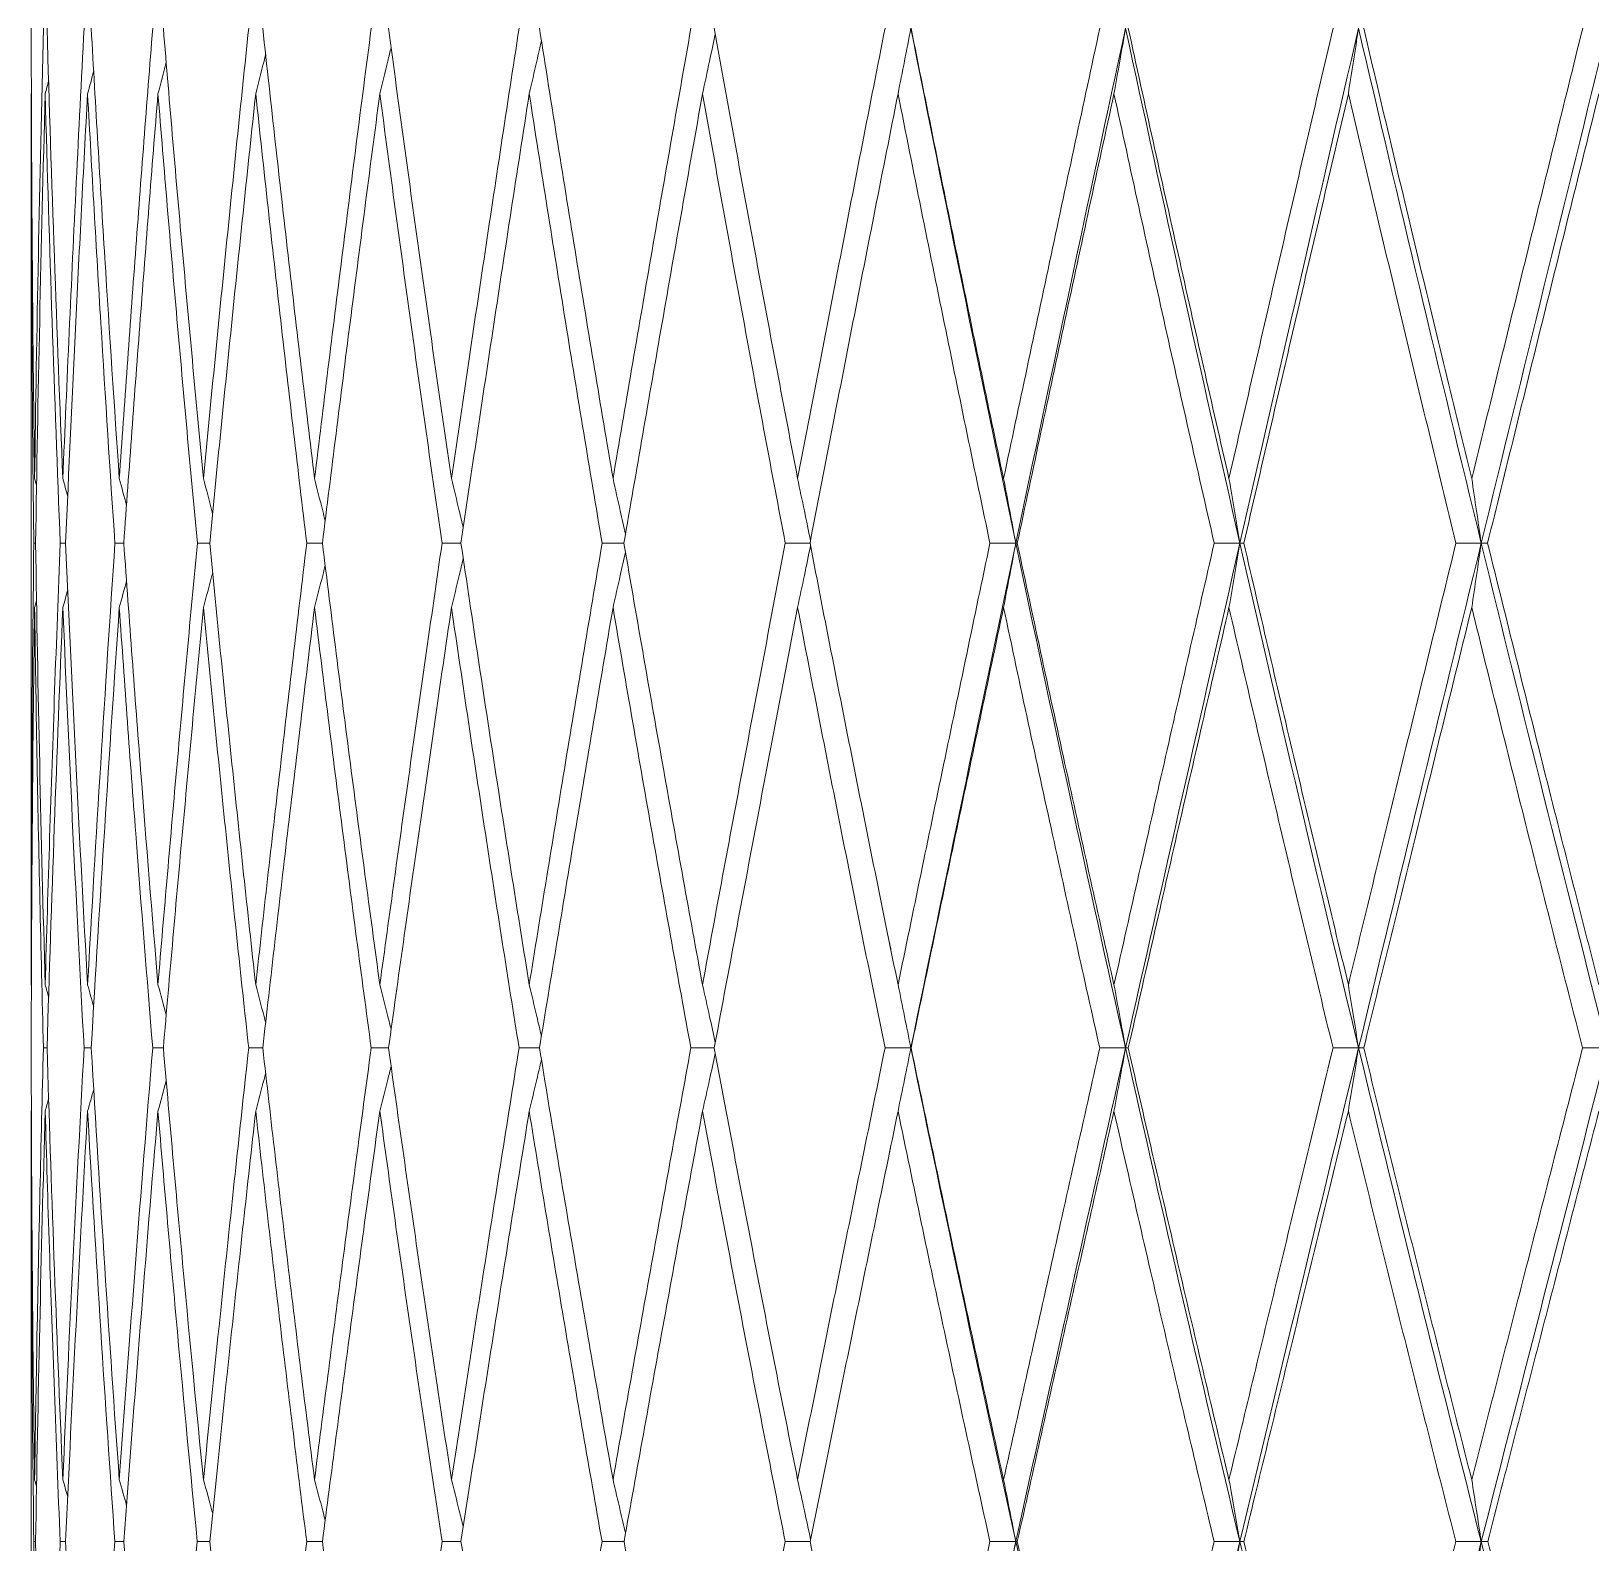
# Model space of a CAD drawing. Extents: x 4138 to 4928, y 0 to 579.
# Drawn here: x 4365.09 to 4373.78, y 402.95 to 411.37 of the extents above; entities that cross this region are included whole.
import ezdxf

# ---------------------------------------------------------------- set-up
doc = ezdxf.new("R2010")
doc.units = 0
doc.header["$LTSCALE"] = 10
doc.header["$MEASUREMENT"] = 0
doc.layers.add('1', color=7, linetype='CONTINUOUS')

msp = doc.modelspace()

# ---------------------------------------------------------------- linework, layer by layer
at = {"layer": '1', "color": 7, "linetype": 'Continuous', "lineweight": 18}
for p, q in [((4365.0925, 411.0234), (4365.0945, 411.0305)), ((4365.0925, 410.9713), (4365.0925, 411.0234)), ((4365.0925, 406.1117), (4365.0925, 410.9713)), ((4365.1169, 408.5205), (4365.1071, 408.5205)), ((4365.0925, 406.0614), (4365.0925, 406.1117)), ((4365.0925, 406.0614), (4365.0943, 406.0554)), ((4365.0925, 405.3573), (4365.0945, 405.3642)), ((4365.0925, 405.3072), (4365.0925, 405.3573)), ((4365.0925, 400.6639), (4365.0925, 405.3072)), ((4365.117, 402.9597), (4365.1071, 402.9597))]:
    msp.add_line(p, q, dxfattribs=at)
for points, degree in [([(4365.0928, 411.3881), (4365.0934, 410.9709), (4365.0971, 410.1356), (4365.106, 409.2987), (4365.1117, 408.8799)], 3), ([(4365.1117, 408.8799), (4365.1173, 409.289), (4365.131, 410.1161), (4365.15, 410.9611), (4365.1609, 411.3881)], 3), ([(4365.1808, 411.3881), (4365.1932, 410.9591), (4365.2203, 410.1121), (4365.252, 409.287), (4365.2689, 408.8799)], 3), ([(4365.2689, 408.8799), (4365.28, 409.1486), (4365.3036, 409.6928), (4365.3428, 410.5267), (4365.3718, 411.0985), (4365.3871, 411.3881)], 3), ([(4365.4267, 411.3881), (4365.4512, 410.9523), (4365.5019, 410.0984), (4365.5557, 409.2801), (4365.5833, 408.8799)], 3), ([(4365.5833, 408.8799), (4365.6119, 409.2955), (4365.6715, 410.1292), (4365.7359, 410.9677), (4365.7693, 411.3881)], 3), ([(4365.8284, 411.3881), (4365.8634, 410.9648), (4365.9357, 410.1234), (4366.0124, 409.2926), (4366.0518, 408.8799)], 3), ([(4366.0518, 408.8799), (4366.0918, 409.2973), (4366.1737, 410.1328), (4366.2598, 410.9695), (4366.3039, 411.3881)], 3), ([(4366.382, 411.3881), (4366.4281, 410.9631), (4366.5223, 410.12), (4366.6204, 409.2909), (4366.6703, 408.8799)], 3), ([(4366.6703, 408.8799), (4366.7193, 409.2832), (4366.8208, 410.1045), (4366.9297, 410.9553), (4366.9861, 411.3881)], 3), ([(4367.0824, 411.3881), (4367.1401, 410.9554), (4367.2563, 410.1046), (4367.3739, 409.2832), (4367.4328, 408.8799)], 3), ([(4367.4328, 408.8799), (4367.4909, 409.2772), (4367.6116, 410.0927), (4367.7418, 410.9494), (4367.8094, 411.3881)], 3), ([(4367.9229, 411.3881), (4367.9908, 410.956), (4368.127, 410.1059), (4368.2638, 409.2838), (4368.3323, 408.8799)], 3), ([(4368.3323, 408.8799), (4368.4004, 409.2819), (4368.5408, 410.102), (4368.6896, 410.9541), (4368.7662, 411.3881)], 3), ([(4368.8959, 411.3881), (4368.9748, 410.9476), (4369.1313, 410.089), (4369.2846, 409.2754), (4369.3603, 408.8799)], 3), ([(4369.3603, 408.8799), (4369.4377, 409.2847), (4369.5963, 410.1077), (4369.7624, 410.9569), (4369.8474, 411.3881)], 3), ([(4369.9195, 411.0234), (4369.9315, 411.0839), (4369.9555, 411.2052), (4369.9793, 411.327), (4369.9912, 411.3881)], 3), ([(4369.9912, 411.3881), (4370.1813, 410.4237), (4370.3761, 409.4674), (4370.5754, 408.5205)], 3), ([(4370.5072, 408.8799), (4370.4203, 409.2916), (4370.2474, 410.1215), (4370.0768, 410.9638), (4369.9921, 411.3881)], 3), ([(4370.5072, 408.8799), (4370.5941, 409.2911), (4370.7703, 410.1203), (4370.9513, 410.9632), (4371.043, 411.3881)], 3), ([(4371.1866, 411.3881), (4370.9785, 410.4237), (4370.7747, 409.4674), (4370.5754, 408.5205)], 3), ([(4371.122, 411.0234), (4371.1328, 411.0839), (4371.1544, 411.2052), (4371.1759, 411.327), (4371.1866, 411.3881)], 3), ([(4371.1866, 411.3881), (4371.3946, 410.4237), (4371.6069, 409.4674), (4371.8232, 408.5205)], 3), ([(4371.2014, 411.3881), (4371.293, 410.9685), (4371.478, 410.1309), (4371.667, 409.2963), (4371.7624, 408.8799)], 3), ([(4371.7624, 408.8799), (4371.858, 409.2968), (4372.0502, 410.1318), (4372.2443, 410.969), (4372.3419, 411.3881)], 3), ([(4371.8232, 408.5205), (4372.0395, 409.4674), (4372.2598, 410.4237), (4372.4838, 411.3881)], 3), ([(4372.427, 411.0234), (4372.4365, 411.0839), (4372.4555, 411.2052), (4372.4744, 411.327), (4372.4838, 411.3881)], 3), ([(4372.4838, 411.3881), (4372.7079, 410.4237), (4372.9357, 409.4674), (4373.167, 408.5205)], 3), ([(4372.5125, 411.3881), (4372.6148, 410.9521), (4372.8175, 410.0981), (4373.016, 409.28), (4373.1141, 408.8799)], 3), ([(4373.1141, 408.8799), (4373.2142, 409.2882), (4373.4173, 410.1146), (4373.626, 410.9604), (4373.7318, 411.3881)], 3), ([(4373.167, 408.5205), (4373.3982, 409.4674), (4373.633, 410.4237), (4373.8709, 411.3881)], 3), ([(4365.4066, 411.0234), (4365.4181, 411.0657), (4365.4295, 411.108), (4365.441, 411.1504)], 3), ([(4365.8448, 411.1985), (4365.8294, 411.14), (4365.814, 411.0817), (4365.7985, 411.0234)], 3), ([(4365.1705, 411.0234), (4365.1771, 411.0474), (4365.1837, 411.0714), (4365.1903, 411.0954)], 3), ([(4365.1071, 408.5205), (4365.1038, 408.7928), (4365.0984, 409.3372), (4365.0936, 410.1545), (4365.0925, 410.699), (4365.0925, 410.9713)], 3), ([(4365.1705, 411.0234), (4365.1589, 410.5974), (4365.1385, 409.7541), (4365.1233, 408.9288), (4365.1169, 408.5205)], 3), ([(4365.2543, 408.5205), (4365.2381, 408.9278), (4365.2078, 409.7521), (4365.1821, 410.5963), (4365.1705, 411.0234)], 3), ([(4365.2841, 408.5205), (4365.3016, 408.9249), (4365.3395, 409.7465), (4365.3832, 410.5935), (4365.4066, 411.0234)], 3), ([(4365.5588, 408.5205), (4365.5319, 408.9196), (4365.4795, 409.7359), (4365.4303, 410.5882), (4365.4066, 411.0234)], 3), ([(4365.7985, 411.0234), (4365.7645, 410.6045), (4365.6988, 409.7684), (4365.6377, 408.9359), (4365.6083, 408.5205)], 3), ([(4366.0178, 408.5205), (4365.9788, 408.9349), (4365.9032, 409.7665), (4365.8326, 410.6035), (4365.7985, 411.0234)], 3), ([(4366.3427, 411.0234), (4366.2978, 410.6043), (4366.2102, 409.7681), (4366.127, 408.9357), (4366.0865, 408.5205)], 3), ([(4366.6269, 408.5205), (4366.5777, 408.9304), (4366.481, 409.7574), (4366.3881, 410.599), (4366.3427, 411.0234)], 3), ([(4367.034, 411.0234), (4366.9768, 410.5907), (4366.8665, 409.7408), (4366.7638, 408.9221), (4366.7143, 408.5205)], 3), ([(4367.3805, 408.5205), (4367.3222, 408.923), (4367.2059, 409.7426), (4367.091, 410.5916), (4367.034, 411.0234)], 3), ([(4367.8659, 411.0234), (4367.7976, 410.585), (4367.6661, 409.7294), (4367.5442, 408.9164), (4367.4857, 408.5205)], 3), ([(4368.2716, 408.5205), (4368.2031, 408.9268), (4368.067, 409.7502), (4367.9326, 410.5954), (4367.8659, 411.0234)], 3), ([(4368.8308, 411.0234), (4368.7536, 410.5899), (4368.6036, 409.7392), (4368.4622, 408.9213), (4368.3935, 408.5205)], 3), ([(4369.2917, 408.5205), (4369.2166, 408.9152), (4369.0644, 409.727), (4368.9091, 410.5838), (4368.8308, 411.0234)], 3), ([(4369.9195, 411.0234), (4369.8339, 410.5922), (4369.6665, 409.7438), (4369.5071, 408.9236), (4369.4293, 408.5205)], 3), ([(4370.4315, 408.5205), (4370.3471, 408.9212), (4370.1773, 409.739), (4370.0057, 410.5898), (4369.9195, 411.0234)], 3), ([(4371.122, 411.0234), (4371.0298, 410.5991), (4370.8478, 409.7577), (4370.6707, 408.9305), (4370.5835, 408.5205)], 3), ([(4371.6802, 408.5205), (4371.5856, 408.9342), (4371.398, 409.7649), (4371.2135, 410.6028), (4371.122, 411.0234)], 3), ([(4372.427, 411.0234), (4372.3291, 410.6053), (4372.1342, 409.7699), (4371.9411, 408.9367), (4371.8451, 408.5205)], 3), ([(4373.0261, 408.5205), (4372.9262, 408.9289), (4372.7264, 409.7544), (4372.5267, 410.5975), (4372.427, 411.0234)], 3), ([(4373.8222, 411.0234), (4373.7157, 410.5949), (4373.5058, 409.7493), (4373.3025, 408.9263), (4373.2025, 408.5205)], 3), ([(4365.1117, 408.8799), (4365.1154, 408.8667), (4365.1191, 408.8535), (4365.1228, 408.8403)], 3), ([(4365.2689, 408.8799), (4365.278, 408.8469), (4365.2872, 408.8139), (4365.2963, 408.781)], 3), ([(4365.5833, 408.8799), (4365.5968, 408.8301), (4365.6103, 408.7804), (4365.6237, 408.7308)], 3), ([(4370.5754, 408.5205), (4370.5641, 408.5804), (4370.5415, 408.7001), (4370.5187, 408.8199), (4370.5072, 408.8799)], 3), ([(4371.8232, 408.5205), (4371.8132, 408.5804), (4371.793, 408.7001), (4371.7726, 408.8199), (4371.7624, 408.8799)], 3), ([(4373.167, 408.5205), (4373.1582, 408.5804), (4373.1407, 408.7001), (4373.123, 408.8199), (4373.1141, 408.8799)], 3), ([(4365.0925, 406.1117), (4365.0925, 406.5041), (4365.0949, 407.2979), (4365.1022, 408.11), (4365.1071, 408.5205)], 3), ([(4365.1169, 408.5205), (4365.1233, 408.1094), (4365.1386, 407.2883), (4365.159, 406.4699), (4365.1705, 406.0614)], 3), ([(4365.1705, 406.0614), (4365.1782, 406.3351), (4365.1948, 406.8823), (4365.2227, 407.7007), (4365.2434, 408.2473), (4365.2543, 408.5205)], 3), ([(4365.2841, 408.5205), (4365.2742, 408.5205), (4365.2642, 408.5205), (4365.2543, 408.5205)], 3), ([(4365.2841, 408.5205), (4365.3026, 408.0939), (4365.3417, 407.2573), (4365.3844, 406.4544), (4365.4066, 406.0614)], 3), ([(4365.4066, 406.0614), (4365.4298, 406.4725), (4365.4784, 407.2934), (4365.5313, 408.1119), (4365.5588, 408.5205)], 3), ([(4365.6083, 408.5205), (4365.5918, 408.5205), (4365.5753, 408.5205), (4365.5588, 408.5205)], 3), ([(4365.6083, 408.5205), (4365.6389, 408.0885), (4365.7014, 407.2465), (4365.7659, 406.449), (4365.7985, 406.0614)], 3), ([(4365.7985, 406.0614), (4365.833, 406.4718), (4365.9041, 407.2921), (4365.9792, 408.1113), (4366.0178, 408.5205)], 3), ([(4366.0865, 408.5205), (4366.1265, 408.1104), (4366.2092, 407.2903), (4366.2972, 406.4709), (4366.3427, 406.0614)], 3), ([(4366.3427, 406.0614), (4366.3856, 406.4487), (4366.4758, 407.2458), (4366.5749, 408.0881), (4366.6269, 408.5205)], 3), ([(4366.7143, 408.5205), (4366.7649, 408.1104), (4366.8687, 407.2904), (4366.9779, 406.471), (4367.034, 406.0614)], 3), ([(4367.034, 406.0614), (4367.0871, 406.4498), (4367.1978, 407.2481), (4367.318, 408.0892), (4367.3805, 408.5205)], 3), ([(4367.4857, 408.5205), (4367.5495, 408.0894), (4367.6769, 407.2484), (4367.8032, 406.45), (4367.8659, 406.0614)], 3), ([(4367.8659, 406.0614), (4367.9288, 406.4509), (4368.0591, 407.2502), (4368.1991, 408.0903), (4368.2716, 408.5205)], 3), ([(4368.3935, 408.5205), (4368.4679, 408.0867), (4368.6154, 407.2429), (4368.7596, 406.4472), (4368.8308, 406.0614)], 3), ([(4368.8308, 406.0614), (4368.9048, 406.463), (4369.0557, 407.2745), (4369.2121, 408.1024), (4369.2917, 408.5205)], 3), ([(4369.4293, 408.5205), (4369.5126, 408.0894), (4369.6777, 407.2484), (4369.8396, 406.45), (4369.9195, 406.0614)], 3), ([(4369.9195, 406.0614), (4370.0033, 406.4684), (4370.1724, 407.2854), (4370.3446, 408.1079), (4370.4315, 408.5205)], 3), ([(4370.5754, 408.5205), (4370.3761, 407.5737), (4370.1813, 406.6361), (4369.9912, 405.7089)], 3), ([(4370.5754, 408.5205), (4370.5514, 408.5205), (4370.5034, 408.5205), (4370.4555, 408.5205), (4370.4315, 408.5205)], 3), ([(4370.5072, 408.162), (4370.5187, 408.2215), (4370.5414, 408.3407), (4370.5641, 408.4605), (4370.5754, 408.5205)], 3), ([(4370.5835, 408.5205), (4370.5821, 408.5205), (4370.5794, 408.5205), (4370.5767, 408.5205), (4370.5754, 408.5205)], 3), ([(4370.5754, 408.5205), (4370.7747, 407.5737), (4370.9785, 406.6361), (4371.1866, 405.7089)], 3), ([(4371.122, 406.0614), (4371.0356, 406.4451), (4370.8592, 407.2388), (4370.6763, 408.0846), (4370.5835, 408.5205)], 3), ([(4371.122, 406.0614), (4371.2147, 406.4728), (4371.4003, 407.2942), (4371.5868, 408.1123), (4371.6802, 408.5205)], 3), ([(4371.1866, 405.7089), (4371.3946, 406.6361), (4371.6069, 407.5737), (4371.8232, 408.5205)], 3), ([(4371.6802, 408.5205), (4371.704, 408.5205), (4371.7517, 408.5205), (4371.7994, 408.5205), (4371.8232, 408.5205)], 3), ([(4371.8232, 408.5205), (4371.8131, 408.4605), (4371.7929, 408.3407), (4371.7726, 408.2215), (4371.7624, 408.162)], 3), ([(4371.8451, 408.5205), (4371.8414, 408.5205), (4371.8341, 408.5205), (4371.8269, 408.5205), (4371.8232, 408.5205)], 3), ([(4371.8232, 408.5205), (4372.0395, 407.5737), (4372.2598, 406.6361), (4372.4839, 405.7089)], 3), ([(4371.8451, 408.5205), (4371.9397, 408.1109), (4372.1312, 407.2914), (4372.3276, 406.4715), (4372.427, 406.0614)], 3), ([(4372.427, 406.0614), (4372.5223, 406.4544), (4372.7174, 407.2572), (4372.9216, 408.0938), (4373.0261, 408.5205)], 3), ([(4372.4839, 405.7089), (4372.7079, 406.6361), (4372.9357, 407.5737), (4373.167, 408.5205)], 3), ([(4373.167, 408.5205), (4373.1435, 408.5205), (4373.0965, 408.5205), (4373.0496, 408.5205), (4373.0261, 408.5205)], 3), ([(4373.1141, 408.162), (4373.123, 408.2215), (4373.1406, 408.3407), (4373.1582, 408.4605), (4373.167, 408.5205)], 3), ([(4373.2025, 408.5205), (4373.1965, 408.5205), (4373.1847, 408.5205), (4373.1729, 408.5205), (4373.167, 408.5205)], 3), ([(4373.167, 408.5205), (4373.3982, 407.5737), (4373.633, 406.6361), (4373.8709, 405.7089)], 3), ([(4373.2025, 408.5205), (4373.3081, 408.0924), (4373.5171, 407.2544), (4373.7214, 406.453), (4373.8222, 406.0614)], 3), ([(4365.5833, 408.162), (4365.5969, 408.2117), (4365.6104, 408.2615), (4365.624, 408.3114)], 3), ([(4365.1117, 408.162), (4365.1155, 408.1754), (4365.1192, 408.1889), (4365.123, 408.2023)], 3), ([(4365.2689, 408.162), (4365.2781, 408.1949), (4365.2872, 408.2279), (4365.2964, 408.2609)], 3), ([(4365.1117, 408.162), (4365.1059, 407.7426), (4365.0971, 406.9145), (4365.0934, 406.1073), (4365.0928, 405.7089)], 3), ([(4365.1609, 405.7089), (4365.1536, 405.9847), (4365.1403, 406.5341), (4365.124, 407.3465), (4365.1154, 407.8904), (4365.1117, 408.162)], 3), ([(4365.1808, 405.7089), (4365.1931, 406.1198), (4365.2202, 406.9396), (4365.2519, 407.7552), (4365.2689, 408.162)], 3), ([(4365.387, 405.7089), (4365.3656, 406.0989), (4365.3244, 406.8978), (4365.2867, 407.7343), (4365.2689, 408.162)], 3), ([(4365.5833, 408.162), (4365.5551, 407.755), (4365.5008, 406.9391), (4365.4507, 406.1196), (4365.4268, 405.7089)], 3), ([(4365.7692, 405.7089), (4365.7372, 406.096), (4365.674, 406.892), (4365.613, 407.7314), (4365.5833, 408.162)], 3), ([(4366.0518, 408.162), (4366.0124, 407.7515), (4365.9358, 406.9322), (4365.8635, 406.1161), (4365.8285, 405.7089)], 3), ([(4366.3038, 405.7089), (4366.259, 406.1177), (4366.1723, 406.9354), (4366.0911, 407.7531), (4366.0518, 408.162)], 3), ([(4366.6703, 408.162), (4366.6178, 407.7315), (4366.5174, 406.8922), (4366.4258, 406.0961), (4366.3821, 405.7089)], 3), ([(4366.986, 405.7089), (4366.9309, 406.1151), (4366.8233, 406.9301), (4366.7205, 407.7505), (4366.6703, 408.162)], 3), ([(4367.4328, 408.162), (4367.3696, 407.7316), (4367.2482, 406.8924), (4367.1362, 406.0963), (4367.0825, 405.7089)], 3), ([(4367.8092, 405.7089), (4367.7469, 406.0978), (4367.6217, 406.8955), (4367.4958, 407.7331), (4367.4328, 408.162)], 3), ([(4368.3323, 408.162), (4368.2592, 407.7326), (4368.118, 406.8944), (4367.9865, 406.0972), (4367.9231, 405.7089)], 3), ([(4368.766, 405.7089), (4368.6956, 406.0924), (4368.5527, 406.8848), (4368.4062, 407.7278), (4368.3323, 408.162)], 3), ([(4369.3603, 408.162), (4369.2799, 407.7436), (4369.1222, 406.9163), (4368.9705, 406.1082), (4368.8961, 405.7089)], 3), ([(4369.8472, 405.7089), (4369.7683, 406.0939), (4369.608, 406.8878), (4369.4434, 407.7293), (4369.3603, 408.162)], 3), ([(4370.5072, 408.162), (4370.4192, 407.7469), (4370.2453, 406.9229), (4370.0759, 406.1115), (4369.9924, 405.7089)], 3), ([(4371.0428, 405.7089), (4370.9568, 406.0919), (4370.7813, 406.8837), (4370.5995, 407.7273), (4370.5072, 408.162)], 3), ([(4371.7624, 408.162), (4371.6686, 407.7545), (4371.4813, 406.9382), (4371.2947, 406.1191), (4371.2017, 405.7089)], 3), ([(4372.3416, 405.7089), (4372.2422, 406.1196), (4372.0464, 406.9392), (4371.8562, 407.755), (4371.7624, 408.162)], 3), ([(4373.1141, 408.162), (4373.0091, 407.7356), (4372.8039, 406.9004), (4372.6082, 406.1002), (4372.5127, 405.7089)], 3), ([(4373.7315, 405.7089), (4373.6288, 406.1083), (4373.4231, 406.9165), (4373.2171, 407.7436), (4373.1141, 408.162)], 3), ([(4369.8707, 406.2995), (4369.8796, 406.257)], 1), ([(4365.1705, 406.0614), (4365.1771, 406.0382), (4365.1837, 406.015), (4365.1903, 405.9918)], 3), ([(4365.4066, 406.0614), (4365.418, 406.0205), (4365.4294, 405.9798), (4365.4408, 405.939)], 3), ([(4365.7985, 406.0614), (4365.814, 406.0049), (4365.8294, 405.9485), (4365.8447, 405.8922)], 3), ([(4369.9195, 406.0614), (4369.9316, 406.0024), (4369.9556, 405.8848), (4369.9794, 405.7675), (4369.9912, 405.7089)], 3), ([(4371.1866, 405.7089), (4371.1759, 405.7675), (4371.1545, 405.8848), (4371.1329, 406.0024), (4371.122, 406.0614)], 3), ([(4372.4839, 405.7089), (4372.4745, 405.7675), (4372.4556, 405.8848), (4372.4366, 406.0024), (4372.427, 406.0614)], 3), ([(4365.0928, 405.7089), (4365.0934, 405.3073), (4365.0971, 404.505), (4365.106, 403.7044), (4365.1117, 403.3045)], 3), ([(4365.1117, 403.3045), (4365.1155, 403.572), (4365.1243, 404.1067), (4365.1408, 404.9092), (4365.1538, 405.4425), (4365.1609, 405.7089)], 3), ([(4365.1808, 405.7089), (4365.1742, 405.7089), (4365.1675, 405.7089), (4365.1609, 405.7089)], 3), ([(4365.1808, 405.7089), (4365.1921, 405.3341), (4365.2176, 404.5585), (4365.2504, 403.7311), (4365.2689, 403.3045)], 3), ([(4365.2689, 403.3045), (4365.2863, 403.7066), (4365.3235, 404.5095), (4365.3651, 405.3096), (4365.387, 405.7089)], 3), ([(4365.4268, 405.7089), (4365.4135, 405.7089), (4365.4003, 405.7089), (4365.387, 405.7089)], 3), ([(4365.4268, 405.7089), (4365.4509, 405.2954), (4365.5012, 404.4812), (4365.5553, 403.6925), (4365.5833, 403.3045)], 3), ([(4365.5833, 403.3045), (4365.6121, 403.7059), (4365.6721, 404.5081), (4365.7361, 405.3089), (4365.7692, 405.7089)], 3), ([(4365.8285, 405.7089), (4365.8087, 405.7089), (4365.7889, 405.7089), (4365.7692, 405.7089)], 3), ([(4365.8285, 405.7089), (4365.865, 405.2846), (4365.939, 404.4596), (4366.0142, 403.6817), (4366.0518, 403.3045)], 3), ([(4366.0518, 403.3045), (4366.0897, 403.683), (4366.1693, 404.4622), (4366.2575, 405.2859), (4366.3038, 405.7089)], 3), ([(4366.3821, 405.7089), (4366.4272, 405.3096), (4366.5202, 404.5096), (4366.6192, 403.7067), (4366.6703, 403.3045)], 3), ([(4366.6703, 403.3045), (4366.7187, 403.686), (4366.8196, 404.4682), (4366.929, 405.2889), (4366.986, 405.7089)], 3), ([(4367.0825, 405.7089), (4367.1381, 405.3082), (4367.252, 404.5067), (4367.3716, 403.7052), (4367.4328, 403.3045)], 3), ([(4367.4328, 403.3045), (4367.4907, 403.6834), (4367.6112, 404.463), (4367.7415, 405.2863), (4367.8092, 405.7089)], 3), ([(4367.9231, 405.7089), (4367.9873, 405.316), (4368.1195, 404.5223), (4368.2599, 403.713), (4368.3323, 403.3045)], 3), ([(4368.3323, 403.3045), (4368.4033, 403.7055), (4368.5467, 404.5073), (4368.6925, 405.3085), (4368.766, 405.7089)], 3), ([(4368.8961, 405.7089), (4368.9746, 405.2879), (4369.1306, 404.4661), (4369.2842, 403.6849), (4369.3603, 403.3045)], 3), ([(4369.3603, 403.3045), (4369.4395, 403.7008), (4369.5999, 404.4978), (4369.7641, 405.3037), (4369.8472, 405.7089)], 3), ([(4369.9912, 405.7089), (4369.9672, 405.7089), (4369.9192, 405.7089), (4369.8712, 405.7089), (4369.8472, 405.7089)], 3), ([(4369.9195, 405.3573), (4369.9315, 405.4156), (4369.9555, 405.5325), (4369.9793, 405.65), (4369.9912, 405.7089)], 3), ([(4369.9912, 405.7089), (4370.1813, 404.7817), (4370.3761, 403.865), (4370.5754, 402.9597)], 3), ([(4369.9912, 405.7089), (4369.9914, 405.7089), (4369.9918, 405.7089), (4369.9922, 405.7089), (4369.9924, 405.7089)], 3), ([(4369.9924, 405.7089), (4370.0792, 405.2907), (4370.252, 404.4718), (4370.4226, 403.6878), (4370.5072, 403.3045)], 3), ([(4370.5072, 403.3045), (4370.5961, 403.707), (4370.7743, 404.5102), (4370.9532, 405.3099), (4371.0428, 405.7089)], 3), ([(4370.5754, 402.9597), (4370.7747, 403.865), (4370.9785, 404.7817), (4371.1866, 405.7089)], 3), ([(4371.1866, 405.7089), (4371.1626, 405.7089), (4371.1147, 405.7089), (4371.0667, 405.7089), (4371.0428, 405.7089)], 3), ([(4371.1866, 405.7089), (4371.1759, 405.65), (4371.1544, 405.5325), (4371.1328, 405.4156), (4371.122, 405.3573)], 3), ([(4371.1866, 405.7089), (4371.3946, 404.7817), (4371.6069, 403.865), (4371.8232, 402.9597)], 3), ([(4371.2017, 405.7089), (4371.1992, 405.7089), (4371.1941, 405.7089), (4371.1891, 405.7089), (4371.1866, 405.7089)], 3), ([(4371.7624, 403.3045), (4371.6712, 403.6852), (4371.4863, 404.4666), (4371.2972, 405.2881), (4371.2017, 405.7089)], 3), ([(4371.7624, 403.3045), (4371.8546, 403.6891), (4372.0433, 404.4744), (4372.2407, 405.292), (4372.3416, 405.7089)], 3), ([(4371.8232, 402.9597), (4372.0395, 403.865), (4372.2598, 404.7817), (4372.4839, 405.7089)], 3), ([(4372.3416, 405.7089), (4372.3653, 405.7089), (4372.4127, 405.7089), (4372.4601, 405.7089), (4372.4839, 405.7089)], 3), ([(4372.4839, 405.7089), (4372.4744, 405.65), (4372.4555, 405.5325), (4372.4365, 405.4156), (4372.427, 405.3573)], 3), ([(4372.4839, 405.7089), (4372.7079, 404.7817), (4372.9357, 403.865), (4373.1669, 402.9597)], 3), ([(4372.5127, 405.7089), (4372.5079, 405.7089), (4372.4983, 405.7089), (4372.4887, 405.7089), (4372.4839, 405.7089)], 3), ([(4372.5127, 405.7089), (4372.6105, 405.3085), (4372.8084, 404.5074), (4373.0114, 403.7056), (4373.1141, 403.3045)], 3), ([(4373.1141, 403.3045), (4373.2137, 403.6932), (4373.4162, 404.4826), (4373.6253, 405.2961), (4373.7315, 405.7089)], 3), ([(4373.1669, 402.9597), (4373.3982, 403.865), (4373.633, 404.7817), (4373.8709, 405.7089)], 3), ([(4373.8709, 405.7089), (4373.8477, 405.7089), (4373.8012, 405.7089), (4373.7548, 405.7089), (4373.7315, 405.7089)], 3), ([(4365.7985, 405.3573), (4365.814, 405.4136), (4365.8295, 405.4701), (4365.8449, 405.5266)], 3), ([(4365.1705, 405.3573), (4365.1771, 405.3804), (4365.1837, 405.4036), (4365.1903, 405.4267)], 3), ([(4365.4066, 405.3573), (4365.4181, 405.3982), (4365.4296, 405.4391), (4365.4411, 405.4801)], 3), ([(4365.117, 402.9597), (4365.1234, 403.36), (4365.1389, 404.16), (4365.1592, 404.9584), (4365.1705, 405.3573)], 3), ([(4365.2542, 402.9597), (4365.2424, 403.2449), (4365.2205, 403.8027), (4365.1932, 404.5947), (4365.1776, 405.1066), (4365.1705, 405.3573)], 3), ([(4365.4066, 405.3573), (4365.384, 404.9593), (4365.341, 404.1616), (4365.3023, 403.3609), (4365.2842, 402.9597)], 3), ([(4365.5587, 402.9597), (4365.5315, 403.3462), (4365.4788, 404.1323), (4365.43, 404.9446), (4365.4066, 405.3573)], 3), ([(4365.7985, 405.3573), (4365.7646, 404.9563), (4365.699, 404.1556), (4365.6379, 403.3579), (4365.6084, 402.9597)], 3), ([(4366.0176, 402.9597), (4365.9803, 403.3387), (4365.9063, 404.1172), (4365.834, 404.9371), (4365.7985, 405.3573)], 3), ([(4366.3427, 405.3573), (4366.296, 404.9388), (4366.2068, 404.1207), (4366.1255, 403.3404), (4366.0867, 402.9597)], 3), ([(4366.6267, 402.9597), (4366.5763, 403.3611), (4366.4787, 404.1621), (4366.387, 404.9595), (4366.3427, 405.3573)], 3), ([(4367.034, 405.3573), (4366.9765, 404.9391), (4366.8658, 404.1214), (4366.7636, 403.3408), (4366.7144, 402.9597)], 3), ([(4367.3803, 402.9597), (4367.3209, 403.3518), (4367.2037, 404.1434), (4367.0899, 404.9502), (4367.034, 405.3573)], 3), ([(4367.8659, 405.3573), (4367.7976, 404.936), (4367.6661, 404.1152), (4367.5443, 403.3377), (4367.4858, 402.9597)], 3), ([(4368.2713, 402.9597), (4368.2002, 403.3636), (4368.0616, 404.1671), (4367.93, 404.962), (4367.8659, 405.3573)], 3), ([(4368.8308, 405.3573), (4368.7565, 404.9566), (4368.6094, 404.1563), (4368.4651, 403.3582), (4368.3937, 402.9597)], 3), ([(4369.2915, 402.9597), (4369.2163, 403.3372), (4369.0641, 404.1144), (4368.909, 404.9356), (4368.8308, 405.3573)], 3), ([(4369.9195, 405.3573), (4369.8347, 404.9468), (4369.6681, 404.1367), (4369.508, 403.3484), (4369.4296, 402.9597)], 3), ([(4370.4312, 402.9597), (4370.3474, 403.3403), (4370.1782, 404.1205), (4370.0061, 404.9387), (4369.9195, 405.3573)], 3), ([(4371.122, 405.3573), (4371.0319, 404.9592), (4370.8521, 404.1615), (4370.673, 403.3608), (4370.5837, 402.9597)], 3), ([(4371.6799, 402.9597), (4371.5893, 403.3385), (4371.4055, 404.1168), (4371.2172, 404.9368), (4371.122, 405.3573)], 3), ([(4372.427, 405.3573), (4372.326, 404.9431), (4372.1282, 404.1292), (4371.9383, 403.3447), (4371.8454, 402.9597)], 3), ([(4373.0258, 402.9597), (4372.923, 403.3615), (4372.7204, 404.163), (4372.5238, 404.96), (4372.427, 405.3573)], 3), ([(4373.8222, 405.3573), (4373.7163, 404.948), (4373.5071, 404.1392), (4373.3033, 403.3497), (4373.2028, 402.9597)], 3), ([(4365.1071, 402.9597), (4365.1022, 403.3502), (4365.0949, 404.1319), (4365.0925, 404.9152), (4365.0925, 405.3072)], 3), ([(4369.8778, 405.1544), (4369.8686, 405.1108)], 1), ([(4365.1117, 403.3045), (4365.1155, 403.2916), (4365.1192, 403.2786), (4365.123, 403.2657)], 3), ([(4365.2689, 403.3045), (4365.278, 403.2729), (4365.2871, 403.2414), (4365.2962, 403.2098)], 3), ([(4365.5833, 403.3045), (4365.5968, 403.2566), (4365.6104, 403.2088), (4365.6238, 403.161)], 3), ([(4370.5754, 402.9597), (4370.5642, 403.017), (4370.5416, 403.1317), (4370.5187, 403.2468), (4370.5072, 403.3045)], 3), ([(4371.8232, 402.9597), (4371.8132, 403.017), (4371.793, 403.1317), (4371.7727, 403.2468), (4371.7624, 403.3045)], 3), ([(4373.1669, 402.9597), (4373.1582, 403.017), (4373.1407, 403.1317), (4373.123, 403.2468), (4373.1141, 403.3045)], 3), ([(4365.0925, 400.6639), (4365.0925, 400.9174), (4365.0936, 401.4256), (4365.0985, 402.1913), (4365.1039, 402.7033), (4365.1071, 402.9597)], 3), ([(4365.117, 402.9597), (4365.1233, 402.5687), (4365.1385, 401.7871), (4365.159, 401.0062), (4365.1705, 400.616)], 3), ([(4365.1705, 400.616), (4365.1821, 401.0064), (4365.2077, 401.7874), (4365.238, 402.5689), (4365.2542, 402.9597)], 3), ([(4365.2842, 402.9597), (4365.2742, 402.9597), (4365.2642, 402.9597), (4365.2542, 402.9597)], 3), ([(4365.2842, 402.9597), (4365.3003, 402.6034), (4365.3364, 401.8564), (4365.3814, 401.0409), (4365.4066, 400.616)], 3), ([(4365.4066, 400.616), (4365.4297, 401.0068), (4365.4783, 401.7881), (4365.5312, 402.5692), (4365.5587, 402.9597)], 3), ([(4365.6084, 402.9597), (4365.5918, 402.9597), (4365.5753, 402.9597), (4365.5587, 402.9597)], 3), ([(4365.6084, 402.9597), (4365.6376, 402.5659), (4365.6984, 401.7814), (4365.7643, 401.0034), (4365.7985, 400.616)], 3), ([(4365.7985, 400.616), (4365.8319, 400.9937), (4365.9017, 401.7621), (4365.9779, 402.5562), (4366.0176, 402.9597)], 3), ([(4366.0867, 402.9597), (4366.1279, 402.5558), (4366.2119, 401.7612), (4366.2987, 400.9933), (4366.3427, 400.616)], 3), ([(4366.3427, 400.616), (4366.3868, 400.9947), (4366.4783, 401.764), (4366.5762, 402.5572), (4366.6267, 402.9597)], 3), ([(4366.7144, 402.9597), (4366.7648, 402.5691), (4366.8684, 401.7878), (4366.9778, 401.0066), (4367.034, 400.616)], 3), ([(4367.034, 400.616), (4367.0881, 400.9924), (4367.1999, 401.7593), (4367.3189, 402.5548), (4367.3803, 402.9597)], 3), ([(4367.4858, 402.9597), (4367.5465, 402.5683), (4367.6704, 401.7863), (4367.7998, 401.0058), (4367.8659, 400.616)], 3), ([(4367.8659, 400.616), (4367.9331, 401.0121), (4368.068, 401.7989), (4368.2035, 402.5746), (4368.2713, 402.9597)], 3), ([(4368.3937, 402.9597), (4368.4628, 402.5743), (4368.6046, 401.7982), (4368.7541, 401.0118), (4368.8308, 400.616)], 3), ([(4368.8308, 400.616), (4368.9054, 401.001), (4369.0568, 401.7765), (4369.2126, 402.5634), (4369.2915, 402.9597)], 3), ([(4369.4296, 402.9597), (4369.5107, 402.5581), (4369.6736, 401.7659), (4369.8374, 400.9956), (4369.9195, 400.616)], 3), ([(4369.9195, 400.616), (4370.0041, 401.007), (4370.174, 401.7887), (4370.3453, 402.5695), (4370.4312, 402.9597)], 3), ([(4370.5754, 402.9597), (4370.5514, 402.9597), (4370.5033, 402.9597), (4370.4552, 402.9597), (4370.4312, 402.9597)], 3), ([(4370.5072, 402.6159), (4370.5187, 402.6729), (4370.5414, 402.7872), (4370.5641, 402.9021), (4370.5754, 402.9597)], 3), ([(4370.5837, 402.9597), (4370.5823, 402.9597), (4370.5795, 402.9597), (4370.5768, 402.9597), (4370.5754, 402.9597)], 3), ([(4370.5837, 402.9597), (4370.673, 402.5592), (4370.852, 401.768), (4371.0319, 400.9967), (4371.122, 400.616)], 3), ([(4371.122, 400.616), (4371.2126, 400.9985), (4371.3961, 401.7715), (4371.5845, 402.5609), (4371.6799, 402.9597)], 3), ([(4371.6799, 402.9597), (4371.7038, 402.9597), (4371.7515, 402.9597), (4371.7993, 402.9597), (4371.8232, 402.9597)], 3), ([(4371.8232, 402.9597), (4371.8131, 402.9021), (4371.7929, 402.7872), (4371.7726, 402.6729), (4371.7624, 402.6159)], 3), ([(4371.8454, 402.9597), (4371.8417, 402.9597), (4371.8343, 402.9597), (4371.8269, 402.9597), (4371.8232, 402.9597)], 3), ([(4372.427, 400.616), (4372.3303, 400.9952), (4372.1366, 401.765), (4371.9425, 402.5577), (4371.8454, 402.9597)], 3), ([(4372.427, 400.616), (4372.5264, 401.0059), (4372.7256, 401.7863), (4372.9256, 402.5683), (4373.0258, 402.9597)], 3), ([(4373.0258, 402.9597), (4373.0493, 402.9597), (4373.0964, 402.9597), (4373.1434, 402.9597), (4373.1669, 402.9597)], 3), ([(4373.1669, 402.9597), (4373.1582, 402.9021), (4373.1406, 402.7872), (4373.123, 402.6729), (4373.1141, 402.6159)], 3), ([(4373.2028, 402.9597), (4373.1968, 402.9597), (4373.1848, 402.9597), (4373.1729, 402.9597), (4373.1669, 402.9597)], 3), ([(4373.2028, 402.9597), (4373.3027, 402.5726), (4373.5057, 401.7948), (4373.7156, 401.0101), (4373.8222, 400.616)], 3)]:
    msp.add_open_spline(points, degree=degree, dxfattribs=at)
for points, knots in [([(4367.8659, 411.0234), (4367.8799, 411.0839), (4367.9026, 411.1825), (4367.9253, 411.2814), (4367.934, 411.3195)], [0, 0, 0, 0, 0.615326, 1, 1, 1, 1]), ([(4368.8308, 411.0234), (4368.8438, 411.0839), (4368.8676, 411.1944), (4368.8912, 411.3053), (4368.9019, 411.3554)], [0, 0, 0, 0, 0.548914, 1, 1, 1, 1]), ([(4366.3984, 411.242), (4366.3953, 411.2298), (4366.3768, 411.1568), (4366.3582, 411.0839), (4366.3427, 411.0234)], [0, 0, 0, 0, 0.167445, 1, 1, 1, 1]), ([(4367.034, 411.0234), (4367.0488, 411.0839), (4367.0698, 411.17), (4367.0907, 411.2564), (4367.0969, 411.2819)], [0, 0, 0, 0, 0.704365, 1, 1, 1, 1]), ([(4366.103, 408.6857), (4366.1018, 408.6905), (4366.0848, 408.7552), (4366.0677, 408.8199), (4366.0518, 408.8799)], [0, 0, 0, 0, 0.074289, 1, 1, 1, 1]), ([(4366.6703, 408.8799), (4366.6855, 408.8199), (4366.7054, 408.7415), (4366.7252, 408.6632), (4366.7298, 408.6447)], [0, 0, 0, 0, 0.76418, 1, 1, 1, 1]), ([(4367.4328, 408.8799), (4367.4473, 408.8199), (4367.4693, 408.7288), (4367.4911, 408.6377), (4367.4986, 408.6065)], [0, 0, 0, 0, 0.657313, 1, 1, 1, 1]), ([(4368.3323, 408.8799), (4368.3459, 408.8199), (4368.3692, 408.7167), (4368.3924, 408.6135), (4368.4021, 408.5702)], [0, 0, 0, 0, 0.5803, 1, 1, 1, 1]), ([(4369.3603, 408.8799), (4369.3729, 408.8199), (4369.3969, 408.705), (4369.4208, 408.5901), (4369.4322, 408.5352)], [0, 0, 0, 0, 0.521207, 1, 1, 1, 1]), ([(4366.0178, 408.5205), (4366.0392, 408.5205), (4366.0621, 408.5205), (4366.085, 408.5205), (4366.0865, 408.5205)], [0, 0, 0, 0, 0.933818, 1, 1, 1, 1]), ([(4366.6269, 408.5205), (4366.6492, 408.5205), (4366.6784, 408.5205), (4366.7075, 408.5205), (4366.7143, 408.5205)], [0, 0, 0, 0, 0.767552, 1, 1, 1, 1]), ([(4367.4857, 408.5205), (4367.4737, 408.5205), (4367.4386, 408.5205), (4367.4036, 408.5205), (4367.3805, 408.5205)], [0, 0, 0, 0, 0.341199, 1, 1, 1, 1]), ([(4368.3935, 408.5205), (4368.3765, 408.5205), (4368.3358, 408.5205), (4368.2952, 408.5205), (4368.2716, 408.5205)], [0, 0, 0, 0, 0.419133, 1, 1, 1, 1]), ([(4368.3323, 408.162), (4368.3458, 408.2215), (4368.3692, 408.3244), (4368.3924, 408.4277), (4368.4022, 408.4712)], [0, 0, 0, 0, 0.579459, 1, 1, 1, 1]), ([(4369.4293, 408.5205), (4369.4074, 408.5205), (4369.3615, 408.5205), (4369.3156, 408.5205), (4369.2917, 408.5205)], [0, 0, 0, 0, 0.478682, 1, 1, 1, 1]), ([(4369.3603, 408.162), (4369.3728, 408.2215), (4369.3969, 408.3359), (4369.4208, 408.4509), (4369.4322, 408.506)], [0, 0, 0, 0, 0.520986, 1, 1, 1, 1]), ([(4366.1032, 408.3563), (4366.1019, 408.3511), (4366.0848, 408.2862), (4366.0677, 408.2215), (4366.0518, 408.162)], [0, 0, 0, 0, 0.079136, 1, 1, 1, 1]), ([(4366.73, 408.3972), (4366.7253, 408.3784), (4366.7054, 408.2998), (4366.6855, 408.2215), (4366.6703, 408.162)], [0, 0, 0, 0, 0.23893, 1, 1, 1, 1]), ([(4367.4328, 408.162), (4367.4473, 408.2215), (4367.4692, 408.3124), (4367.4911, 408.4037), (4367.4987, 408.4351)], [0, 0, 0, 0, 0.655617, 1, 1, 1, 1]), ([(4366.3984, 405.8501), (4366.3953, 405.8617), (4366.3769, 405.932), (4366.3583, 406.0024), (4366.3427, 406.0614)], [0, 0, 0, 0, 0.16471, 1, 1, 1, 1]), ([(4367.034, 406.0614), (4367.0489, 406.0024), (4367.0699, 405.919), (4367.0908, 405.8359), (4367.0969, 405.8114)], [0, 0, 0, 0, 0.705624, 1, 1, 1, 1]), ([(4367.8659, 406.0614), (4367.88, 406.0024), (4367.9028, 405.9069), (4367.9254, 405.8115), (4367.934, 405.7749)], [0, 0, 0, 0, 0.615656, 1, 1, 1, 1]), ([(4368.8308, 406.0614), (4368.8439, 406.0024), (4368.8678, 405.8952), (4368.8914, 405.7882), (4368.902, 405.74)], [0, 0, 0, 0, 0.548612, 1, 1, 1, 1]), ([(4366.3038, 405.7089), (4366.3257, 405.7089), (4366.3518, 405.7089), (4366.3779, 405.7089), (4366.3821, 405.7089)], [0, 0, 0, 0, 0.839781, 1, 1, 1, 1]), ([(4366.986, 405.7089), (4367.0087, 405.7089), (4367.0409, 405.7089), (4367.0731, 405.7089), (4367.0825, 405.7089)], [0, 0, 0, 0, 0.707386, 1, 1, 1, 1]), ([(4367.9231, 405.7089), (4367.9086, 405.7089), (4367.8706, 405.7089), (4367.8326, 405.7089), (4367.8092, 405.7089)], [0, 0, 0, 0, 0.383668, 1, 1, 1, 1]), ([(4368.8961, 405.7089), (4368.8765, 405.7089), (4368.8332, 405.7089), (4368.7898, 405.7089), (4368.766, 405.7089)], [0, 0, 0, 0, 0.45121, 1, 1, 1, 1]), ([(4368.8308, 405.3573), (4368.8439, 405.4156), (4368.8676, 405.5223), (4368.8913, 405.6295), (4368.902, 405.678)], [0, 0, 0, 0, 0.547982, 1, 1, 1, 1]), ([(4367.0971, 405.6071), (4367.0908, 405.5823), (4367.0699, 405.4988), (4367.0488, 405.4156), (4367.034, 405.3573)], [0, 0, 0, 0, 0.297259, 1, 1, 1, 1]), ([(4367.8659, 405.3573), (4367.8799, 405.4156), (4367.9027, 405.5108), (4367.9254, 405.6064), (4367.9341, 405.6433)], [0, 0, 0, 0, 0.614179, 1, 1, 1, 1]), ([(4366.3986, 405.5685), (4366.3954, 405.5566), (4366.3768, 405.486), (4366.3582, 405.4156), (4366.3427, 405.3573)], [0, 0, 0, 0, 0.169349, 1, 1, 1, 1]), ([(4366.0518, 403.3045), (4366.0677, 403.2468), (4366.0848, 403.1846), (4366.1018, 403.1225), (4366.1031, 403.1178)], [0, 0, 0, 0, 0.924642, 1, 1, 1, 1]), ([(4366.73, 403.0782), (4366.7253, 403.0961), (4366.7055, 403.1714), (4366.6856, 403.2468), (4366.6703, 403.3045)], [0, 0, 0, 0, 0.237242, 1, 1, 1, 1]), ([(4367.4328, 403.3045), (4367.4473, 403.2468), (4367.4693, 403.1591), (4367.4912, 403.0716), (4367.4987, 403.0416)], [0, 0, 0, 0, 0.656208, 1, 1, 1, 1]), ([(4368.3323, 403.3045), (4368.3459, 403.2468), (4368.3693, 403.1475), (4368.3925, 403.0484), (4368.4022, 403.0068)], [0, 0, 0, 0, 0.57929, 1, 1, 1, 1]), ([(4369.3603, 403.3045), (4369.3729, 403.2468), (4369.397, 403.1362), (4369.4209, 403.0259), (4369.4323, 402.9731)], [0, 0, 0, 0, 0.520266, 1, 1, 1, 1]), ([(4366.0867, 402.9597), (4366.0851, 402.9597), (4366.0621, 402.9597), (4366.0391, 402.9597), (4366.0176, 402.9597)], [0, 0, 0, 0, 0.068901, 1, 1, 1, 1]), ([(4366.6267, 402.9597), (4366.6491, 402.9597), (4366.6783, 402.9597), (4366.7076, 402.9597), (4366.7144, 402.9597)], [0, 0, 0, 0, 0.765642, 1, 1, 1, 1]), ([(4367.3803, 402.9597), (4367.4034, 402.9597), (4367.4386, 402.9597), (4367.4738, 402.9597), (4367.4858, 402.9597)], [0, 0, 0, 0, 0.657285, 1, 1, 1, 1]), ([(4368.3937, 402.9597), (4368.3766, 402.9597), (4368.3358, 402.9597), (4368.295, 402.9597), (4368.2713, 402.9597)], [0, 0, 0, 0, 0.420343, 1, 1, 1, 1]), ([(4369.4296, 402.9597), (4369.4075, 402.9597), (4369.3615, 402.9597), (4369.3154, 402.9597), (4369.2915, 402.9597)], [0, 0, 0, 0, 0.479676, 1, 1, 1, 1]), ([(4369.9912, 400.2795), (4370.147, 401.0018), (4370.341, 401.8933), (4370.5395, 402.7965), (4370.5754, 402.9597)], [0, 0, 0, 0, 0.819677, 1, 1, 1, 1]), ([(4370.5754, 402.9597), (4370.6113, 402.7965), (4370.8115, 401.8933), (4371.016, 401.0018), (4371.1866, 400.2795)], [0, 0, 0, 0, 0.180323, 1, 1, 1, 1]), ([(4371.1866, 400.2795), (4371.3571, 401.0018), (4371.5686, 401.8933), (4371.7842, 402.7965), (4371.8232, 402.9597)], [0, 0, 0, 0, 0.819677, 1, 1, 1, 1]), ([(4371.8232, 402.9597), (4371.8622, 402.7965), (4372.0792, 401.8933), (4372.3002, 401.0018), (4372.4839, 400.2795)], [0, 0, 0, 0, 0.180323, 1, 1, 1, 1]), ([(4372.4839, 400.2795), (4372.6675, 401.0018), (4372.8946, 401.8933), (4373.1252, 402.7965), (4373.1669, 402.9597)], [0, 0, 0, 0, 0.819677, 1, 1, 1, 1]), ([(4373.1669, 402.9597), (4373.2086, 402.7965), (4373.4405, 401.8933), (4373.6759, 401.0018), (4373.8709, 400.2795)], [0, 0, 0, 0, 0.180323, 1, 1, 1, 1])]:
    msp.add_open_spline(points, degree=3, knots=knots, dxfattribs=at)

doc.saveas('drawing.dxf')
